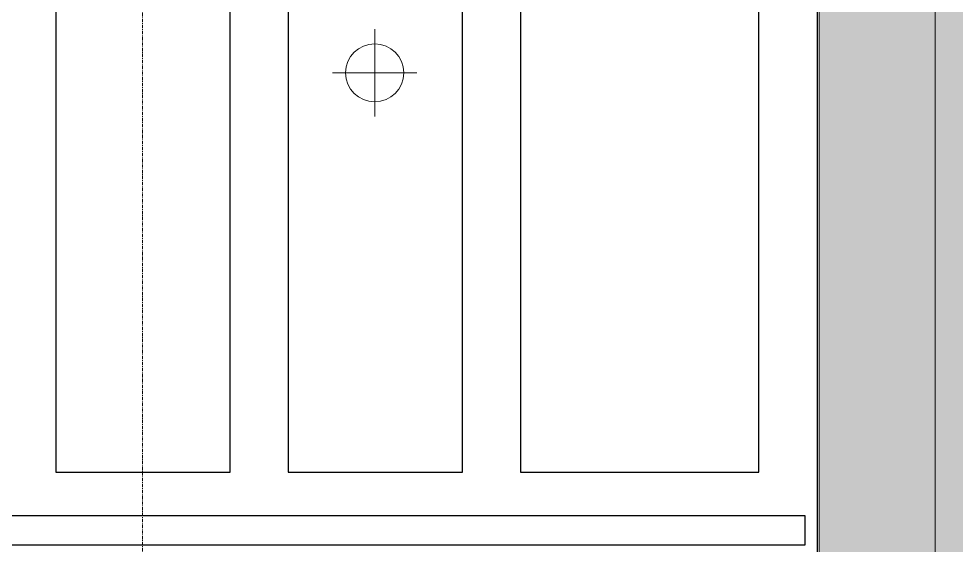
# Model space of a CAD drawing. Header units: millimetres. Extents: x -794334 to -714814, y -17806 to 22403.
# Drawn here: x -756295 to -754681, y 8193 to 9100 of the extents above; entities that cross this region are included whole.
import ezdxf
from ezdxf.xclip import XClip

# ---------------------------------------------------------------- set-up
doc = ezdxf.new("R2010")
doc.units = ezdxf.units.MM
doc.header["$XCLIPFRAME"] = 0
doc.linetypes.add('DPA_Grid _ Level 100', pattern=[10, 5.5, -1.6, 1.3, -1.6])
for name, color, linetype in [('000 - WIPEOUT', 250, 'Continuous'), ('A04_TUBE SERIES', 2, 'Continuous'), ('A11_ALU.SOLID SHEET', 2, 'Continuous')]:
    doc.layers.add(name, color=color, linetype=linetype)
for name, color, linetype, lineweight in [('A-DETL-GENF', 2, 'Continuous', 9), ('A-GENM', 1, 'Continuous', 9), ('E-LITE-EQPM', 2, 'Continuous', 9), ('S-GRID', 251, 'Continuous', 9)]:
    doc.layers.add(name, color=color, linetype=linetype, lineweight=lineweight)

# ---------------------------------------------------------------- blocks, each defined once
blk = doc.blocks.new('*U804')
at = {"layer": 'S-GRID', "linetype": 'DPA_Grid _ Level 100'}
blk.add_line((22800, -21385.5), (22800, 16671.4), dxfattribs=at)
blk = doc.blocks.new('Curved Concourse Ceiling8 - Curved Concourse Ceiling-12516553-4252-01 ENLARGED CONCOURSE LEVEL - REFLECTED CEILING PLAN - SHEET 3')
at = {"layer": 'A-GENM'}
h = blk.add_hatch(color=256, dxfattribs=at)
h.paths.add_polyline_path([(-748821.9, 4129), (-748821.9, 9894), (-754917.3, 9894), (-754917.2, 4129), (-749214.9, 4129)])
h.paths.add_polyline_path([(-754645, 4329), (-754717.3, 4329), (-754717.3, 9694), (-749017.3, 9694), (-749017.3, 4329), (-753559, 4329)])
blk.add_hatch(color=256, dxfattribs=at).paths.add_polyline_path([(-754717.3, 4329), (-754437.3, 4609), (-754437.3, 9414), (-754717.3, 9694), (-754717.3, 4367.5)])
for p, q in [((-754917.3, 9894), (-754917.3, 4129)), ((-754917.3, 9894), (-754917.3, 4129)), ((-754717.3, 9694), (-754717.3, 4329)), ((-754717.3, 9694), (-754717.3, 4329))]:
    blk.add_line(p, q, dxfattribs=at)
blk = doc.blocks.new('*U1029')
at = {"layer": 'A-GENM'}
blk.add_blockref('Curved Concourse Ceiling8 - Curved Concourse Ceiling-12516553-4252-01 ENLARGED CONCOURSE LEVEL - REFLECTED CEILING PLAN - SHEET 3', (778882.4, -3579), dxfattribs=at)
blk = doc.blocks.new('*U1055')
blk.add_attdef('EXTR.OVL-LENGTH_', (-25, -59.1), '', height=5)
blk.add_wipeout([(-25, 0), (25, 0), (25, 2300), (-25, 2300)]).dxf.layer = '000 - WIPEOUT'
at = {"layer": 'A04_TUBE SERIES', "color": 0}
blk.add_lwpolyline([(-25, 0), (25, 0), (25, 2300), (-25, 2300)], close=True, dxfattribs=at)
blk = doc.blocks.new('*U1228')
blk.add_lwpolyline([(0, 0), (6100, 0), (6100, 5765), (0, 5765)], close=True)
blk = doc.blocks.new('*U1257')
at = {"layer": 'Defpoints'}
blk.add_point((0, 0), dxfattribs=at)
blk.add_wipeout([(737.5, 250), (737.5, 660), (-737.5, 660), (-737.5, 250)]).dxf.layer = '000 - WIPEOUT'
at = {"layer": 'A11_ALU.SOLID SHEET', "color": 0}
blk.add_lwpolyline([(737.5, 250), (737.5, 660), (-737.5, 660), (-737.5, 250)], close=True, dxfattribs=at)
at = {"layer": 'Defpoints'}
blk.add_point((0, 400), dxfattribs=at)
blk = doc.blocks.new('*U1262')
at = {"color": 3}
for points in [[(-737.5, 550), (737.5, 550), (737.5, 250), (-737.5, 250)], [(-737.5, 150), (737.5, 150), (737.5, -150), (-737.5, -150)], [(-737.5, -250), (737.5, -250), (737.5, -550), (-737.5, -550)]]:
    blk.add_wipeout(points, dxfattribs=at).dxf.layer = '000 - WIPEOUT'
at = {"layer": 'A11_ALU.SOLID SHEET', "color": 0, "linetype": 'ByBlock'}
for points in [[(-737.5, 250), (737.5, 250), (737.5, 550), (-737.5, 550)], [(-737.5, -150), (737.5, -150), (737.5, 150), (-737.5, 150)], [(-737.5, -550), (737.5, -550), (737.5, -250), (-737.5, -250)]]:
    blk.add_lwpolyline(points, close=True, dxfattribs=at)
blk = doc.blocks.new('*U1630')
blk.add_blockref('*U1228', (-10239.5, 550))
at = {"layer": 'A04_TUBE SERIES', "color": 0, "linetype": 'ByBlock', "rotation": 270}
blk.add_blockref('*U1055', (-12560, 4640), dxfattribs=at)
at = {"layer": 'A11_ALU.SOLID SHEET', "color": 0, "linetype": 'ByBlock', "rotation": 270}
blk.add_blockref('*U1257', (-11000, 5477.5), dxfattribs=at)
at = {"layer": 'A11_ALU.SOLID SHEET', "color": 0, "linetype": 'ByBlock', "rotation": 90}
blk.add_blockref('*U1262', (-11400, 5477.5), dxfattribs=at)
blk = doc.blocks.new('LGF_DL_SAA_LowPower_DL1a - LGF_DL_SAA_LowPower_DL1a-8854269-4150-01 CONCOURSE LEVEL - REFLECTED CEILING PLAN')
at = {"layer": 'A-DETL-GENF'}
for p, q in [((0, -75), (0, 75)), ((72.5, 0), (-72.5, 0))]:
    blk.add_line(p, q, dxfattribs=at)
blk.add_circle((0, 0), 50, dxfattribs=at)
blk = doc.blocks.new('C-1-PP19-AR-4150-01-B_20250901-115810_EXDOWNLIGHT')
at = {"layer": 'E-LITE-EQPM', "extrusion": (0, 0, -1), "rotation": 180}
blk.add_blockref('LGF_DL_SAA_LowPower_DL1a - LGF_DL_SAA_LowPower_DL1a-8854269-4150-01 CONCOURSE LEVEL - REFLECTED CEILING PLAN', (11000, 5427.5), dxfattribs=at)

msp = doc.modelspace()

# ---------------------------------------------------------------- block references
at = {"layer": 'A11_ALU.SOLID SHEET'}
ref = msp.add_blockref('*U1630', (-744681.2, 3579), dxfattribs=at)
XClip(ref).set_block_clipping_path([(-45802.4668593339, -9620.0029952967), (23702.8690583039, 10334.9999958097)])

# ---------------------------------------------------------------- next in the draw order: block references
for name in ['*U804', '*U1029']:
    msp.add_blockref(name, (-778882.4, 3579))
ref = msp.add_blockref('C-1-PP19-AR-4150-01-B_20250901-115810_EXDOWNLIGHT', (-744682.4, 3579))
XClip(ref).set_block_clipping_path([(-45801.3280238605, -9620.0029952967), (23704.0078937773, 10334.9999958097)])

doc.saveas('drawing.dxf')
